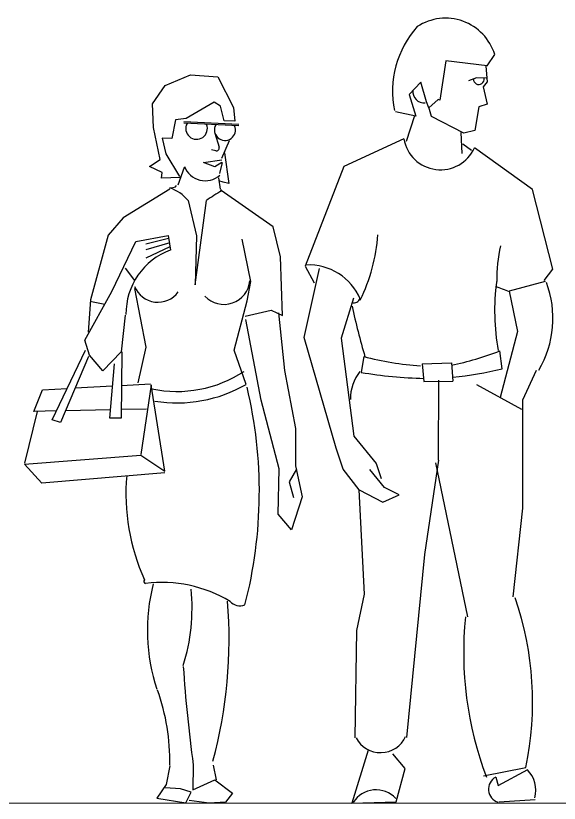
# Model space of a CAD drawing. Header units: millimetres. Extents: x -37049 to 129367, y 25385 to 90033.
# Drawn here: x 28080 to 29355, y 42528 to 44375 of the extents above; entities that cross this region are included whole.
import ezdxf

# ---------------------------------------------------------------- set-up
doc = ezdxf.new("R2010")
doc.units = ezdxf.units.MM
doc.header["$MEASUREMENT"] = 0
doc.layers.add('NNGUOI', color=2, linetype='Continuous', lineweight=30)
doc.layers.add('NVDUNG', color=143, linetype='Continuous', lineweight=13)

# ---------------------------------------------------------------- blocks, each defined once
blk = doc.blocks.new('A$C68FD34DE')
at = {"layer": 'NNGUOI'}
for p, q in [((1085.3, 1730), (1103.3, 1756.4)), ((988.6, 1741.3), (974.9, 1649.5)), ((1085.3, 1730), (988.6, 1741.3)), ((1082.6, 1729), (1085.3, 1692.2)), ((329.7, 1683.4), (389.2, 1708.8)), ((389.2, 1708.8), (453.5, 1704.3)), ((453.5, 1704.3), (490.4, 1632.3)), ((1060.7, 1701.9), (1041.7, 1694.7)), ((1082.9, 1700.6), (1060.7, 1701.9)), ((300.2, 1640.3), (329.7, 1683.4)), ((929.6, 1691.5), (902.5, 1662.8)), ((943.4, 1645.2), (929.6, 1691.5)), ((1085.3, 1692.2), (1076.4, 1680.8)), ((902.5, 1662.8), (918.6, 1611.7)), ((1076.4, 1680.8), (1085.3, 1640)), ((445, 1644.7), (379.4, 1606.2)), ((460, 1634.9), (445, 1644.7)), ((948.8, 1631.6), (943.4, 1645.2)), ((970.9, 1650.6), (948.8, 1631.6)), ((974.9, 1649.5), (970.9, 1650.6)), ((302.8, 1585), (300.2, 1640.3)), ((468.7, 1600.4), (460, 1634.9)), ((490.4, 1632.3), (493.5, 1599.9)), ((955.2, 1610.8), (948.7, 1632.7)), ((1066.1, 1633.7), (1056.6, 1578.4)), ((1085.3, 1640), (1066.1, 1633.7)), ((918.6, 1611.7), (870.4, 1622.2)), ((914.7, 1612.6), (895.9, 1552.4)), ((1031.2, 1571.9), (955.2, 1610.8)), ((354.6, 1602.9), (346, 1559.3)), ((379.4, 1606.2), (354.6, 1602.9)), ((502.5, 1592), (373.8, 1598.6)), ((502.5, 1588.7), (373.8, 1595.3)), ((493.5, 1599.9), (468.7, 1600.4)), ((318.3, 1510.4), (302.8, 1585)), ((446.4, 1572.2), (456.6, 1538.9)), ((1023.8, 1573.1), (1026.4, 1524.5)), ((1056.6, 1578.4), (1031.2, 1571.9)), ((323.2, 1559.8), (331.9, 1523.5)), ((346, 1559.3), (323.2, 1559.8)), ((463, 1513), (481.1, 1554.5)), ((890.1, 1558.4), (749.5, 1493.5)), ((1028.3, 1546.9), (1048.8, 1531.9)), ((1191.8, 1440), (1055.7, 1537.5)), ((331.9, 1523.5), (363.5, 1470.2)), ((449, 1530.5), (438.7, 1532.6)), ((469.5, 1526), (479.4, 1453.4)), ((293.2, 1493.8), (318.3, 1510.4)), ((420, 1502.9), (462.9, 1509.5)), ((446.4, 1493), (420, 1502.9)), ((462.9, 1502.9), (446.4, 1493)), ((458.4, 1476.9), (464.7, 1503.4)), ((323.3, 1479.8), (293.2, 1493.8)), ((321.1, 1466.6), (323.3, 1479.8)), ((360.8, 1450.5), (375, 1492.1)), ((749.5, 1493.5), (658.4, 1260.1)), ((365.4, 1468.2), (321.1, 1466.6)), ((459.6, 1440.7), (456.3, 1467.4)), ((466.2, 1456.7), (456.3, 1460)), ((340.6, 1440.8), (231.5, 1373.3)), ((340.7, 1442.7), (354.1, 1446.2)), ((354.1, 1446.2), (356.9, 1448.7)), ((479.4, 1453.4), (466.2, 1456.7)), ((461, 1439.5), (459.4, 1435)), ((583.3, 1352.3), (461, 1437.6)), ((1239.5, 1252.8), (1191.8, 1440)), ((383.7, 1413.8), (403.5, 1331.3)), ((400.2, 1215.8), (426.6, 1413.8)), ((231.5, 1373.3), (196.4, 1332.2)), ((600.8, 1281.5), (583.3, 1352.3)), ((196.4, 1332.2), (155, 1180.8)), ((260.8, 1317.5), (337.3, 1331.5)), ((337.3, 1331.5), (342.1, 1297.6)), ((403.5, 1331.3), (400.2, 1215.8)), ((204.9, 1200.6), (260.8, 1317.5)), ((337.5, 1324.7), (284.7, 1311.5)), ((340.8, 1314.8), (284.7, 1298.3)), ((531.2, 1223.8), (510.3, 1323.5)), ((340.8, 1304.9), (284.7, 1278.5)), ((605.4, 1144.3), (600.8, 1281.5)), ((658.4, 1260.1), (679.6, 1221)), ((258.8, 1226.1), (236.6, 1255.2)), ((655.8, 1092.4), (692.1, 1254.3)), ((1219.7, 1226.5), (1239.5, 1252.8)), ((522.4, 1178.5), (531.2, 1223.8)), ((1222.1, 1224), (1136.9, 1201.2)), ((285, 1070), (258.4, 1207.1)), ((1136.9, 1201.2), (1157.1, 1106.4)), ((141.5, 1085.9), (204.9, 1200.6)), ((771.8, 1184.9), (743, 1091)), ((155, 1180.8), (149.5, 1104.7)), ((156.8, 1176.9), (188.5, 1170.9)), ((491.7, 1062.5), (522.4, 1178.5)), ((517.8, 1142.4), (579, 1156.3)), ((579, 1156.3), (605.4, 1144.3)), ((596, 1150.2), (610.2, 1014.8)), ((236.1, 1144.7), (226.6, 1059.3)), ((555.4, 945.5), (519.5, 1134.8)), ((731.2, 832.7), (655.8, 1092.4)), ((743, 1091), (772.8, 861)), ((1157.1, 1106.4), (1116.4, 951.8)), ((152.2, 1051.4), (141.5, 1085.9)), ((65.1, 899.1), (142.9, 1063)), ((226.6, 1059.3), (183.7, 1014.5)), ((228.5, 1059.2), (227, 903.1)), ((266.6, 986.1), (285, 1070)), ((520, 982.4), (491.7, 1062.5)), ((1120.5, 1019.2), (1115.2, 1061.1)), ((150.2, 1047.6), (84, 892.9)), ((183.7, 1014.5), (152.2, 1051.4)), ((795.8, 1048.1), (789.9, 1010.9)), ((200.4, 903.7), (210.7, 1031.1)), ((933, 1031), (1001.7, 1033.2)), ((933, 1031), (937.1, 989.3)), ((1001.7, 1033.2), (1005, 990.3)), ((1169, 946.4), (1201.6, 1016.1)), ((610.2, 1014.8), (635.8, 879)), ((227.7, 979.9), (295.4, 983.5)), ((297.3, 981.6), (272.8, 818.4)), ((329, 779.1), (297.3, 981.6)), ((937.1, 989.3), (1005, 990.3)), ((971.4, 804.8), (972.4, 992.2)), ((1060.6, 982.1), (1166.2, 924.6)), ((21.7, 919), (41.9, 970)), ((41.9, 970), (100.2, 973.1)), ((118.7, 974.1), (206.5, 978.8)), ((597.6, 784.7), (555.4, 945.5)), ((1169.5, 692.1), (1169, 946.4)), ((286.5, 924.7), (227.2, 923.4)), ((29.3, 918.9), (0, 797.7)), ((75.1, 920.2), (21.7, 919)), ((201.9, 922.9), (95.8, 920.6)), ((84, 892.9), (65.1, 899.1)), ((227, 903.1), (200.4, 903.7)), ((635.8, 879), (635.8, 791.4)), ((772.8, 861), (825, 797.2)), ((747.3, 784), (731.2, 832.7)), ((0, 795.8), (272.7, 816.5)), ((272.7, 816.5), (329, 779.1)), ((40.9, 751.1), (0, 795.8)), ((825, 797.2), (836.6, 761.8)), ((971.4, 804.8), (938.7, 583.4)), ((964.3, 798.9), (1039.3, 437.6)), ((595.3, 678.1), (597.6, 784.7)), ((637.8, 783.5), (621.3, 753.8)), ((635.8, 791.4), (651.4, 718.7)), ((785.2, 734.9), (747.3, 784)), ((844.5, 740.7), (810.2, 782.9)), ((328.9, 775.3), (40.9, 751.1)), ((621.3, 753.8), (631.2, 717.5)), ((878.8, 723.5), (844.5, 740.7)), ((785.2, 734.9), (840.5, 706.4)), ((798.1, 490.1), (785.2, 734.9)), ((840.5, 706.4), (878.8, 723.5)), ((651.4, 718.7), (626.8, 641.2)), ((1146.7, 484.2), (1169.5, 692.1)), ((626.8, 641.2), (595.3, 678.1)), ((938.7, 583.4), (896.5, 154.2)), ((779.7, 405.6), (798.1, 490.1)), ((775.5, 153.8), (779.7, 405.6)), ((806.4, 124.3), (768.3, 0.3)), ((892.9, 81.6), (864.4, 116)), ((340.6, 87.7), (332.1, 44.1)), ((395.9, 90.3), (394.6, 31.3)), ((450.3, 54.8), (443.5, 89.3)), ((872.4, 3.4), (892.9, 81.6)), ((1076.7, 64), (1176.3, 84.1)), ((1111.3, 41.4), (1181.1, 79.2)), ((1105.6, 61.5), (1111.3, 41.4)), ((332.1, 44.1), (310.4, 12.2)), ((394.6, 31.3), (446.5, 54.9)), ((446.5, 54.9), (487.7, 23.6)), ((366.1, 33.8), (330, 36.5)), ((390.7, 25.7), (366.1, 33.8)), ((378.7, 1.2), (390.7, 25.7)), ((487.7, 23.6), (471.8, 2.8)), ((310.4, 12.2), (378.7, 1.2)), ((433.5, 0), (386.5, 6.7)), ((471.8, 2.8), (433.5, 0)), ((768.3, 0.3), (872.4, 3.4)), ((1198.3, 8.2), (1113.5, 2.4))]:
    blk.add_line(p, q, dxfattribs=at)
for centre, radius, start, end in [((987.9, 1720.8), 120.7, 17.1593, 123.2495), ((1092.2, 1669.3), 228.7, 138.2091, 191.2646), ((1065.9, 1698.6), 12.5, 177.6298, 10.3156), ((937.3, 1668.9), 26.1, 172.231, 276.4809), ((403.6, 1582.8), 25.4, 151.6824, 21.958), ((470.2, 1579.5), 24.7, 151.0407, 23.0879), ((976.1, 1573.3), 87.3, 189.8617, 335.7455), ((450.3, 1536.9), 6.6, 258.4486, 17.1027), ((424, 1512.8), 52.5, 201.045, 310.8534), ((310.2, 1353.6), 95, 39.3595, 71.2502), ((687.3, 1044.2), 452.3, 119.7449, 125.1975), ((400.1, 1367.3), 430.5, 334.2645, 355.52), ((397.1, 1148.3), 159.1, 110.2277, 180.6117), ((1436.1, 1230.3), 328.2, 166.3488, 181.1675), ((667, 1131.2), 131.5, 23.1501, 92.6805), ((467.8, 1231.5), 61.3, 223.4144, 354.5265), ((1603.4, 1154.8), 500.3, 172.0918, 190.7025), ((1003.5, 1137.3), 236.5, 329.1329, 20.8672), ((313.1, 1234.3), 59, 201.7022, 323.593), ((991.5, 844.2), 384.7, 67.5984, 72.8035), ((773.2, 1188.7), 14.6, 251.565, 341.5656), ((2374.9, 1513.2), 1643.4, 192.2055, 196.4651), ((864.2, 1702.3), 688.5, 281.5069, 291.3761), ((965.4, 1665.2), 639.9, 254.6352, 266.7442), ((936.4, 1759), 762.3, 275.1757, 283.9757), ((357.2, 1254.7), 288.7, 258.3551, 303.1335), ((867.1, 949.3), 102.4, 141.4103, 181.034), ((952.3, 1931.8), 935.2, 259.9993, 269.0727), ((357.6, 1265.7), 326.5, 260.8915, 299.825), ((-508.2, 730.6), 1059.2, 345.4872, 13.3864), ((722.7, 725.2), 484.8, 174.8221, 204.4669), ((285.3, 520.8), 5.35, 136.5786, 253.9713), ((322.2, 206.6), 311.4, 59.0386, 97.0838), ((729, 405.2), 440.8, 165.5774, 198.2287), ((-53.5, 457.7), 446.6, 342.4569, 5.7206), ((441.2, 237.8), 751, 348.1896, 18.9504), ((-604.8, 384.2), 1084.8, 344.7471, 4.7519), ((506.3, 496.2), 32.9, 223.275, 289.2745), ((1859.3, 354.6), 828.9, 174.2483, 200.7079), ((3717.6, 545.5), 3352.7, 183.8367, 187.8037), ((-149.7, 100.2), 490.5, 358.7627, 19.6826), ((835.3, 183.2), 64.5, 207.0956, 335.7518), ((1133.2, 31), 66.6, 344.0615, 45.1729), ((1121, 33.1), 32.3, 118.5477, 252.1011), ((824.8, -32.1), 63.5, 43.0145, 147.5104)]:
    blk.add_arc(centre, radius, start, end, dxfattribs=at)

msp = doc.modelspace()

# ---------------------------------------------------------------- linework, layer by layer
at = {"layer": 'NVDUNG'}
msp.add_line((25934.4, 42527.9), (34449.1, 42527.9), dxfattribs=at)

# ---------------------------------------------------------------- block references
at = {"layer": 'NNGUOI', "rotation": 359.9999999999985}
msp.add_blockref('A$C68FD34DE', (28100.3, 42527.9), dxfattribs=at)

doc.saveas('drawing.dxf')
